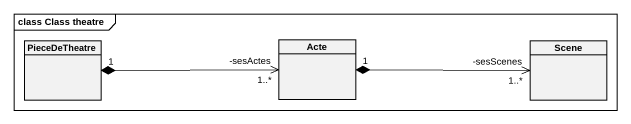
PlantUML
@startuml
mainframe class Class theatre
hide circle
hide empty members
class PieceDeTheatre
class Acte
class Scene
Acte "-sesActes\n1..*" <-left-* "1" PieceDeTheatre
Scene "-sesScenes\n1..*" <-left-* "1" Acte
@enduml
